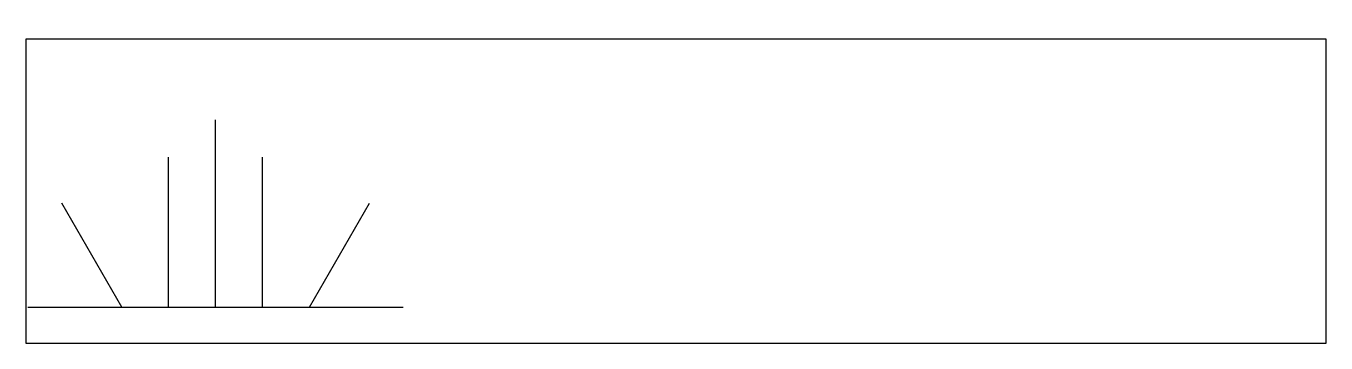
# Model space of a CAD drawing. Header units: metres. Extents: x 0 to 38.5, y -1 to 8.4.
import ezdxf

# ---------------------------------------------------------------- set-up
doc = ezdxf.new("R2010")
doc.units = ezdxf.units.M
doc.layers.add('图层1', color=7, linetype='Continuous')

msp = doc.modelspace()

# ---------------------------------------------------------------- hatches: boundary and pattern name
at = {"layer": '图层1'}
h = msp.add_hatch(dxfattribs=at)
h.set_pattern_fill('SWAMP', scale=3.5)
h.paths.add_polyline_path([(38.5, -0.61), (38.5, 8.39), (0, 8.39), (0, -0.61)])

# ---------------------------------------------------------------- linework, layer by layer
msp.add_lwpolyline([(0, -1), (38.5, -1), (38.5, 8), (0, 8)], close=True, dxfattribs=at)

doc.saveas('drawing.dxf')
